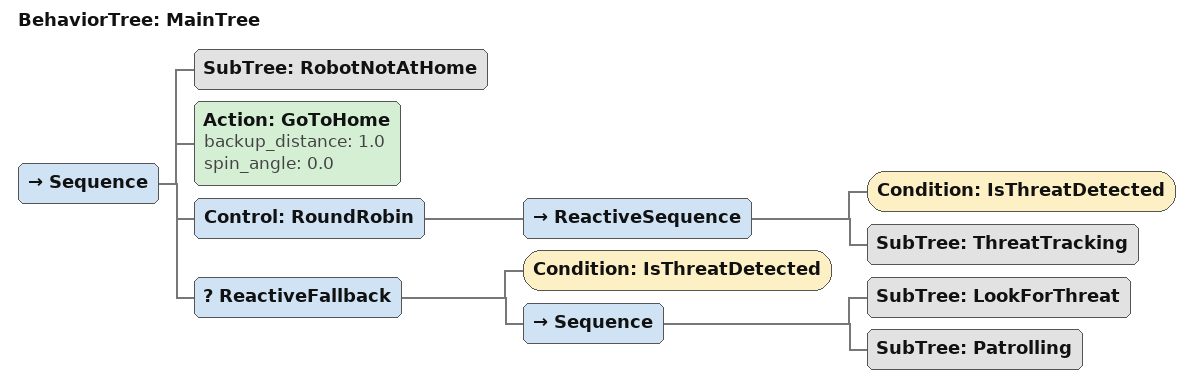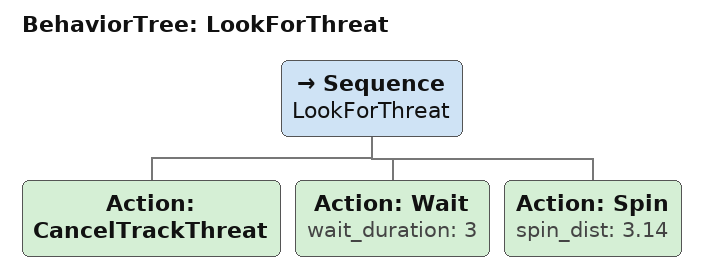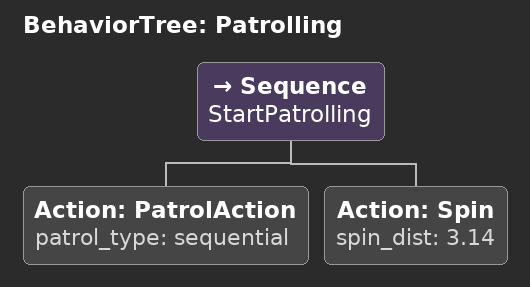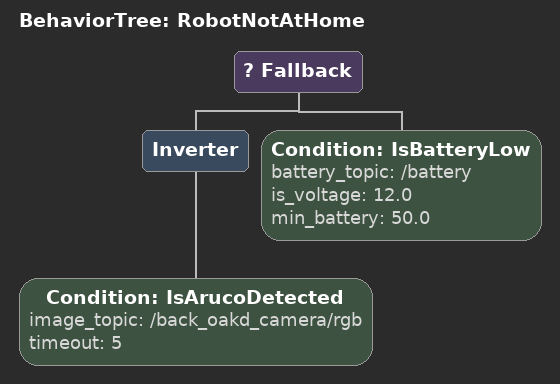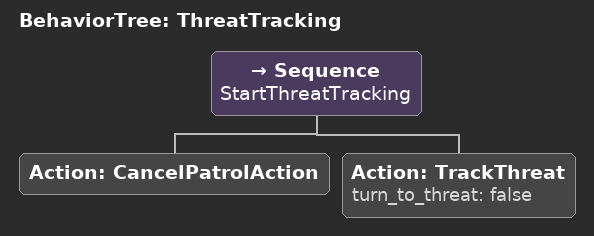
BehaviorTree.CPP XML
<?xml version="1.0"?>
<root main_tree_to_execute="MainTree">
    <BehaviorTree ID="MainTree">
        <Sequence>
            <SubTree ID="RobotNotAtHome"/>
            <Action ID="GoToHome" backup_distance="1.0" spin_angle="0.0"/>
            <Control ID="RoundRobin">
                <ReactiveSequence>
                    <Condition ID="IsThreatDetected"/>
                    <SubTree ID="ThreatTracking"/>
                </ReactiveSequence>
            </Control>
            <ReactiveFallback>
                <Condition ID="IsThreatDetected"/>
                <Sequence>
                    <SubTree ID="LookForThreat"/>
                    <SubTree ID="Patrolling"/>
                </Sequence>
            </ReactiveFallback>
        </Sequence>
    </BehaviorTree>
    <BehaviorTree ID="LookForThreat">
        <Sequence name="LookForThreat">
            <Action ID="CancelTrackThreat"/>
            <Action ID="Wait" wait_duration="3"/>
            <Action ID="Spin" spin_dist="3.14"/>
        </Sequence>
    </BehaviorTree>
    <BehaviorTree ID="Patrolling">
        <Sequence name="StartPatrolling">
            <Action ID="PatrolAction" patrol_type="sequential"/>
            <Action ID="Spin" spin_dist="3.14"/>
        </Sequence>
    </BehaviorTree>
    <BehaviorTree ID="RobotNotAtHome">
        <Fallback>
            <Inverter>
                <Condition ID="IsArucoDetected" image_topic="/back_oakd_camera/rgb" timeout="5"/>
            </Inverter>
            <Condition ID="IsBatteryLow" battery_topic="/battery" is_voltage="12.0" min_battery="50.0"/>
        </Fallback>
    </BehaviorTree>
    <BehaviorTree ID="ThreatTracking">
        <Sequence name="StartThreatTracking">
            <Action ID="CancelPatrolAction"/>
            <Action ID="TrackThreat" turn_to_threat="false"/>
        </Sequence>
    </BehaviorTree>
</root>
